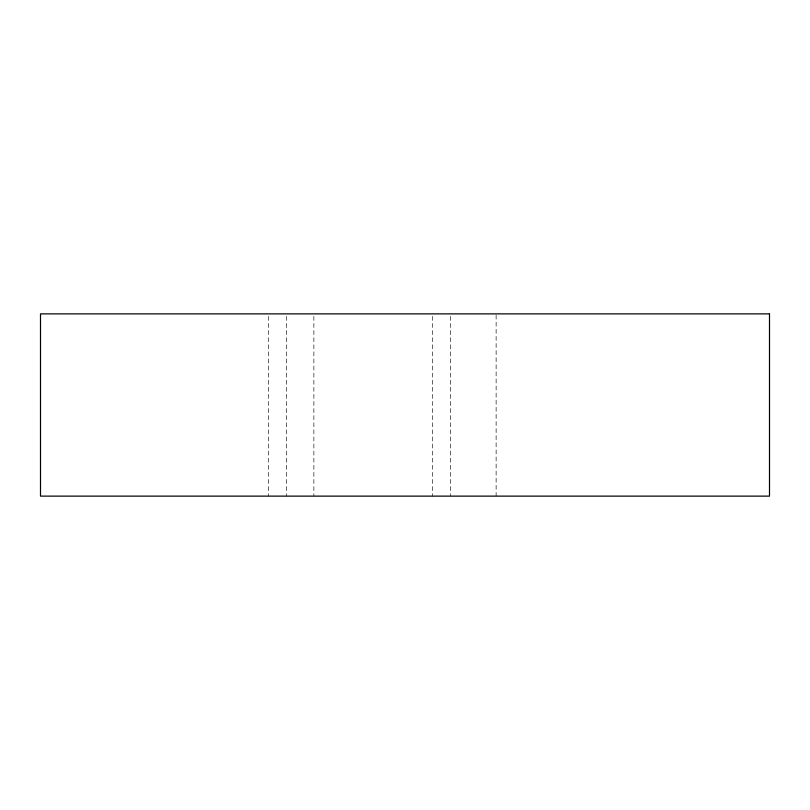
<?xml version="1.0" encoding="UTF-8"?>
<svg xmlns="http://www.w3.org/2000/svg" width="810" height="810" viewBox="0 0 810 810"><rect width="100%" height="100%" fill="white"/><g stroke="black" fill="none" stroke-linecap="round" stroke-linejoin="round"><path stroke-width="0.61" stroke-dasharray="4.05 3.04" d="M496.125 315.13L496.125 496.125M450.562 316.386L450.562 496.125M432.337 316.386L432.337 496.125M313.875 316.386L313.875 496.125M286.537 316.386L286.537 496.125M268.312 316.386L268.312 496.125"/><path stroke-width="1.21" d="M769.5 313.875L40.5 313.875L40.5 496.125L769.5 496.125L769.5 313.875"/></g></svg>
